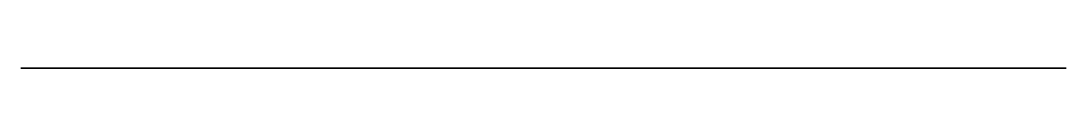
# Model space of a CAD drawing. Header units: millimetres. Extents: x -29.1 to -11.7, y 0 to 0.
import ezdxf

# ---------------------------------------------------------------- set-up
doc = ezdxf.new("R2010")
doc.units = ezdxf.units.MM
doc.layers.get('0').update_dxf_attribs({"color": 194, "true_color": 0x551cb1})

msp = doc.modelspace()

# ---------------------------------------------------------------- linework, layer by layer
at = {"color": 121, "true_color": 0xa6e5e5}
msp.add_polyline3d([(-16.819, 0, 98.294), (-16.529, 0, 98.4), (-16.246, 0, 98.517), (-15.968, 0, 98.646), (-15.696, 0, 98.786), (-15.431, 0, 98.937), (-15.173, 0, 99.098), (-14.922, 0, 99.27), (-14.678, 0, 99.453), (-14.442, 0, 99.645), (-14.215, 0, 99.847), (-13.996, 0, 100.058), (-13.785, 0, 100.279), (-13.584, 0, 100.509), (-13.392, 0, 100.747), (-13.209, 0, 100.994), (-13.037, 0, 101.25), (-12.875, 0, 101.512), (-12.726, 0, 101.78), (-12.588, 0, 102.054), (-12.462, 0, 102.334), (-12.347, 0, 102.617), (-12.245, 0, 102.906), (-12.155, 0, 103.198), (-12.077, 0, 103.493), (-12.012, 0, 103.792), (-11.959, 0, 104.093), (-11.918, 0, 104.396), (-11.89, 0, 104.7), (-11.875, 0, 105.007), (-11.872, 0, 105.313), (-11.882, 0, 105.621), (-11.905, 0, 105.928), (-11.949, 0, 106.278), (-12.011, 0, 106.624), (-12.091, 0, 106.965), (-12.189, 0, 107.301), (-12.303, 0, 107.633), (-12.433, 0, 107.958), (-12.579, 0, 108.278), (-12.74, 0, 108.592), (-12.916, 0, 108.899), (-13.105, 0, 109.199), (-13.307, 0, 109.492), (-13.521, 0, 109.778), (-13.747, 0, 110.055), (-13.985, 0, 110.324), (-14.233, 0, 110.585), (-14.491, 0, 110.836), (-15.833, 0, 112.007), (-16.497, 0, 112.584), (-17.138, 0, 113.187), (-17.753, 0, 113.814), (-18.337, 0, 114.467), (-18.887, 0, 115.146), (-19.398, 0, 115.852), (-19.867, 0, 116.586), (-20.289, 0, 117.348), (-20.49, 0, 117.759), (-20.676, 0, 118.178), (-21.004, 0, 119.035), (-21.275, 0, 119.915), (-21.489, 0, 120.811), (-21.594, 0, 121.377), (-21.677, 0, 121.947), (-21.788, 0, 123.097), (-21.853, 0, 125.412), (-22.047, 0, 125.538), (-22.237, 0, 125.672), (-22.422, 0, 125.814), (-22.602, 0, 125.962), (-22.948, 0, 126.276), (-23.273, 0, 126.608), (-23.575, 0, 126.956), (-23.853, 0, 127.324), (-24.106, 0, 127.709), (-24.332, 0, 128.111), (-24.531, 0, 128.527), (-24.701, 0, 128.955), (-24.842, 0, 129.393), (-24.954, 0, 129.841), (-29.072, 0, 129.841), (-29.072, 0, 100.022), (-28.047, 0, 99.236), (-28.047, 0, 31.392), (-29.072, 0, 30.399), (-29.072, 0, 0.17), (-11.693, 0, 0.17), (-11.693, 0, 92.313), (-12.009, 0, 92.444), (-12.319, 0, 92.588), (-12.623, 0, 92.743), (-12.92, 0, 92.911), (-13.21, 0, 93.091), (-13.493, 0, 93.283), (-13.767, 0, 93.487), (-14.034, 0, 93.701), (-14.291, 0, 93.927), (-14.539, 0, 94.162), (-14.777, 0, 94.407), (-15.004, 0, 94.662), (-15.221, 0, 94.926), (-15.427, 0, 95.198), (-15.622, 0, 95.479), (-15.805, 0, 95.768), (-15.977, 0, 96.064), (-16.136, 0, 96.367), (-16.282, 0, 96.675), (-16.415, 0, 96.99), (-16.536, 0, 97.309), (-16.643, 0, 97.633), (-16.738, 0, 97.962)], close=True, dxfattribs=at)

doc.saveas('drawing.dxf')
